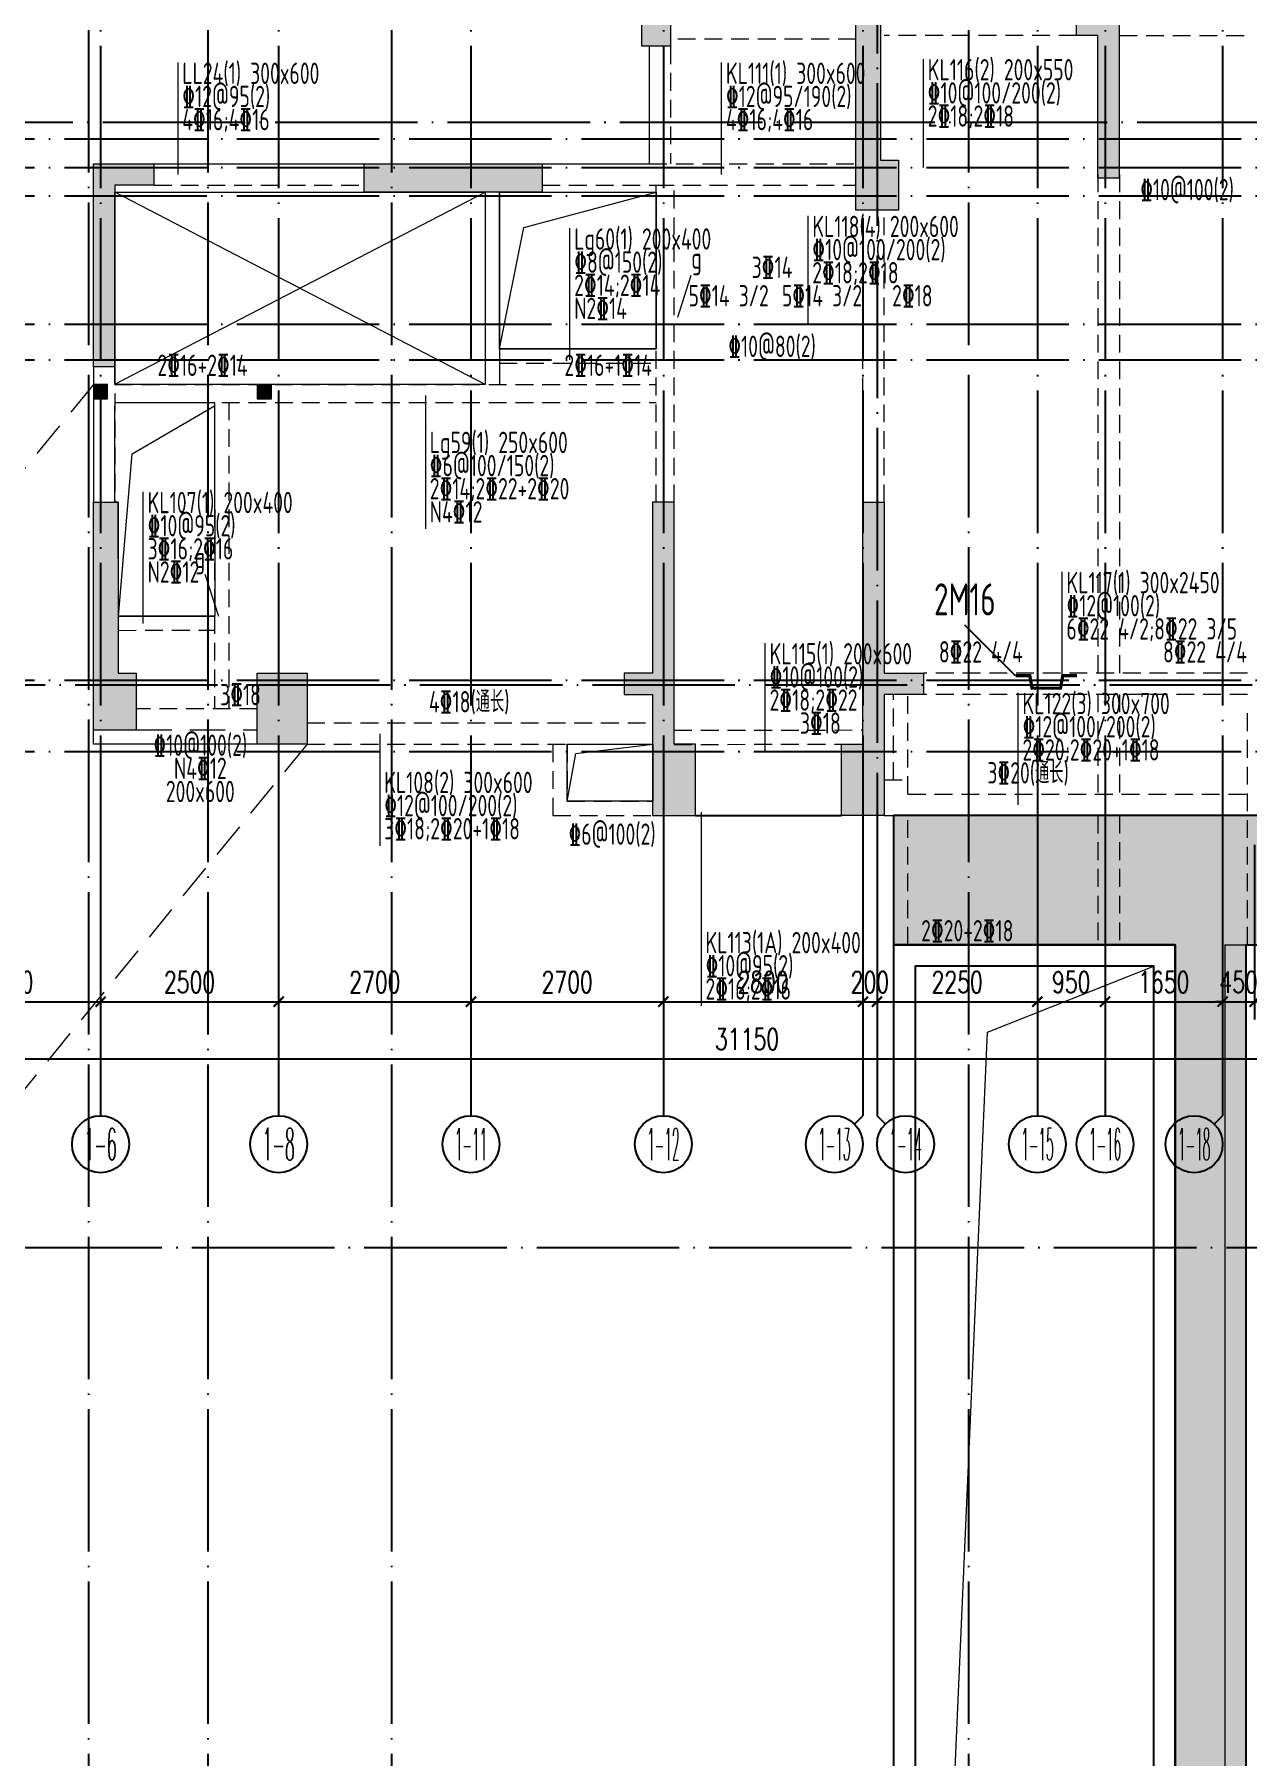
# Model space of a CAD drawing. Header units: millimetres. Extents: x 1089227 to 13101469, y 618865 to 10240562.
# Drawn here: x 3355668 to 3372695, y 4906864 to 4931042 of the extents above; entities that cross this region are included whole.
import ezdxf
from ezdxf.enums import TextEntityAlignment as Align

# ---------------------------------------------------------------- set-up
doc = ezdxf.new("R2010")
doc.units = ezdxf.units.MM
doc.header["$LTSCALE"] = 1000
doc.header["$PDMODE"] = 3
doc.header["$PDSIZE"] = 200
for name, pattern in [('DASHED', [0.75, 0.5, -0.25]), ('DOTE', [2.42, 2, -0.2, 0.02, -0.2]), ('HIDDEN', [0.375, 0.25, -0.125])]:
    doc.linetypes.add(name, pattern=pattern)
doc.layers.get('0').update_dxf_attribs({"linetype": 'CONTINUOUS'})
doc.layers.get('Defpoints').update_dxf_attribs({"linetype": 'CONTINUOUS'})
for name, color, linetype in [('.', 3, 'CONTINUOUS'), ('AXIS', 3, 'CONTINUOUS'), ('AXIS_TEXT', 7, 'CONTINUOUS'), ('BEAM_REIN_LABEL_X', 7, 'CONTINUOUS'), ('BEAM_REIN_X', 1, 'CONTINUOUS'), ('C-H', 8, 'CONTINUOUS'), ('DOTE', 1, 'DOTE'), ('WALL-POOL', 31, 'CONTINUOUS'), ('降板范围', 7, 'CONTINUOUS')]:
    doc.layers.add(name, color=color, linetype=linetype)
for name, color, linetype, lineweight in [('S-BEAM-DASH', 4, 'HIDDEN', 0), ('S-HOLE', 11, 'CONTINUOUS', 0), ('S-WALL', 31, 'CONTINUOUS', 0), ('梁原位标注', 7, 'CONTINUOUS', 18), ('梁名称编号', 2, 'CONTINUOUS', 18), ('梁标注引线', 2, 'CONTINUOUS', 18), ('梁集中标注', 2, 'CONTINUOUS', 18)]:
    doc.layers.add(name, color=color, linetype=linetype, lineweight=lineweight)
doc.styles.add('_TCH_AXIS', font='COMPLEX', dxfattribs={"bigfont": 'AllInOneBig.shx'})
doc.styles.add('_TCH_DIM_T3', font='SIMPLEX', dxfattribs={"width": 0.705882, "bigfont": 'AllInOneBig.shx'})
doc.styles.add('COMPLEX', font='COMPLEX', dxfattribs={"bigfont": 'AllInOneBig.shx'})
doc.styles.add('Style 1', font='yjkeng.shx', dxfattribs={"width": 0.7, "height": 300, "bigfont": 'yjkchn.shx'})
doc.styles.add('TSSD_Label', font='Tssdeng.shx', dxfattribs={"width": 0.7, "bigfont": 'hztxt.shx'})
doc.dimstyles.new('_TCH_ARCH&&100', dxfattribs={"dimtxt": 297.5, "dimasz": 100, "dimexe": 250, "dimexo": 300, "dimgap": 126.25, "dimtad": 1, "dimdec": 0, "dimzin": 0, "dimdsep": 46, "dimtxsty": '_TCH_DIM_T3', "dimblk": 'ARCHTICK', "dimcen": 0.09, "dimclrt": 7, "dimazin": 2, "dimtfac": 1, "dimtdec": 0, "dimtix": 1, "dimtmove": 2, "dimatfit": 3, "dimfxl": 0, "dimtolj": 1, "dimtzin": 0, "dimarcsym": 0})

# ---------------------------------------------------------------- blocks, each defined once
blk = doc.blocks.new('_AXISO')
blk.add_circle((0, 0), 0.5)
at = {"layer": 'AXIS_TEXT', "style": 'COMPLEX', "width": 1.041667}
blk.add_attdef('A', text='', height=0.56, dxfattribs=at).set_placement((-0.25, -0.28), (0.25, -0.28), align=Align.FIT)
blk = doc.blocks.new('_ArchTick')
at = {"color": 0, "linetype": 'ByBlock', "const_width": 0.3}
blk.add_lwpolyline([(-0.71, -0.71), (0.71, 0.71)], dxfattribs=at)
blk = doc.blocks.new('*D339')
at = {"layer": 'AXIS', "color": 0, "lineweight": -2, "transparency": 16777216}
for p, q in [((-39933, 94450), (-39933, 91200)), ((-8783, 94450), (-8783, 91200)), ((-39933, 91450), (-8783, 91450))]:
    blk.add_line(p, q, dxfattribs=at)
at = {"layer": 'Defpoints', "color": 0, "transparency": 16777216}
for p in [(-39933, 94750), (-8783, 94750), (-8783, 91450)]:
    blk.add_point(p, dxfattribs=at)
at = {"layer": 'AXIS', "color": 0, "lineweight": -2, "transparency": 16777216, "xscale": 100, "yscale": 100, "zscale": 100, "rotation": 180}
blk.add_blockref('_ArchTick', (-39933, 91450), dxfattribs=at)
at = {"layer": 'AXIS', "color": 0, "lineweight": -2, "transparency": 16777216, "xscale": 100, "yscale": 100, "zscale": 100}
blk.add_blockref('_ArchTick', (-8783, 91450), dxfattribs=at)
at = {"layer": 'AXIS', "color": 7, "transparency": 16777216, "insert": (-24358, 91725), "char_height": 297.5, "attachment_point": 5, "style": '_TCH_DIM_T3'}
blk.add_mtext('\\A1;31150', dxfattribs=at)
blk = doc.blocks.new('*D342')
at = {"layer": 'AXIS', "color": 0, "lineweight": -2, "transparency": 16777216}
for p, q in [((-36033, 94450), (-36033, 92000)), ((-33433, 94450), (-33433, 92000)), ((-36033, 92250), (-33433, 92250))]:
    blk.add_line(p, q, dxfattribs=at)
at = {"layer": 'Defpoints', "color": 0, "transparency": 16777216}
for p in [(-36033, 94750), (-33433, 94750), (-33433, 92250)]:
    blk.add_point(p, dxfattribs=at)
at = {"layer": 'AXIS', "color": 0, "lineweight": -2, "transparency": 16777216, "xscale": 100, "yscale": 100, "zscale": 100, "rotation": 180}
blk.add_blockref('_ArchTick', (-36033, 92250), dxfattribs=at)
at = {"layer": 'AXIS', "color": 0, "lineweight": -2, "transparency": 16777216, "xscale": 100, "yscale": 100, "zscale": 100}
blk.add_blockref('_ArchTick', (-33433, 92250), dxfattribs=at)
at = {"layer": 'AXIS', "color": 7, "transparency": 16777216, "insert": (-34733, 92525), "char_height": 297.5, "attachment_point": 5, "style": '_TCH_DIM_T3'}
blk.add_mtext('\\A1;2600', dxfattribs=at)
blk = doc.blocks.new('*D343')
at = {"layer": 'AXIS', "color": 0, "lineweight": -2, "transparency": 16777216}
for p, q in [((-33433, 94450), (-33433, 92000)), ((-30933, 94450), (-30933, 92000)), ((-33433, 92250), (-30933, 92250))]:
    blk.add_line(p, q, dxfattribs=at)
at = {"layer": 'Defpoints', "color": 0, "transparency": 16777216}
for p in [(-33433, 94750), (-30933, 94750), (-30933, 92250)]:
    blk.add_point(p, dxfattribs=at)
at = {"layer": 'AXIS', "color": 0, "lineweight": -2, "transparency": 16777216, "xscale": 100, "yscale": 100, "zscale": 100, "rotation": 180}
blk.add_blockref('_ArchTick', (-33433, 92250), dxfattribs=at)
at = {"layer": 'AXIS', "color": 0, "lineweight": -2, "transparency": 16777216, "xscale": 100, "yscale": 100, "zscale": 100}
blk.add_blockref('_ArchTick', (-30933, 92250), dxfattribs=at)
at = {"layer": 'AXIS', "color": 7, "transparency": 16777216, "insert": (-32183, 92525), "char_height": 297.5, "attachment_point": 5, "style": '_TCH_DIM_T3'}
blk.add_mtext('\\A1;2500', dxfattribs=at)
blk = doc.blocks.new('*D344')
at = {"layer": 'AXIS', "color": 0, "lineweight": -2, "transparency": 16777216}
for p, q in [((-30933, 94450), (-30933, 92000)), ((-28233, 94450), (-28233, 92000)), ((-30933, 92250), (-28233, 92250))]:
    blk.add_line(p, q, dxfattribs=at)
at = {"layer": 'Defpoints', "color": 0, "transparency": 16777216}
for p in [(-30933, 94750), (-28233, 94750), (-28233, 92250)]:
    blk.add_point(p, dxfattribs=at)
at = {"layer": 'AXIS', "color": 0, "lineweight": -2, "transparency": 16777216, "xscale": 100, "yscale": 100, "zscale": 100, "rotation": 180}
blk.add_blockref('_ArchTick', (-30933, 92250), dxfattribs=at)
at = {"layer": 'AXIS', "color": 0, "lineweight": -2, "transparency": 16777216, "xscale": 100, "yscale": 100, "zscale": 100}
blk.add_blockref('_ArchTick', (-28233, 92250), dxfattribs=at)
at = {"layer": 'AXIS', "color": 7, "transparency": 16777216, "insert": (-29583, 92525), "char_height": 297.5, "attachment_point": 5, "style": '_TCH_DIM_T3'}
blk.add_mtext('\\A1;2700', dxfattribs=at)
blk = doc.blocks.new('*D345')
at = {"layer": 'AXIS', "color": 0, "lineweight": -2, "transparency": 16777216}
for p, q in [((-28233, 94450), (-28233, 92000)), ((-25533, 94450), (-25533, 92000)), ((-28233, 92250), (-25533, 92250))]:
    blk.add_line(p, q, dxfattribs=at)
at = {"layer": 'Defpoints', "color": 0, "transparency": 16777216}
for p in [(-28233, 94750), (-25533, 94750), (-25533, 92250)]:
    blk.add_point(p, dxfattribs=at)
at = {"layer": 'AXIS', "color": 0, "lineweight": -2, "transparency": 16777216, "xscale": 100, "yscale": 100, "zscale": 100, "rotation": 180}
blk.add_blockref('_ArchTick', (-28233, 92250), dxfattribs=at)
at = {"layer": 'AXIS', "color": 0, "lineweight": -2, "transparency": 16777216, "xscale": 100, "yscale": 100, "zscale": 100}
blk.add_blockref('_ArchTick', (-25533, 92250), dxfattribs=at)
at = {"layer": 'AXIS', "color": 7, "transparency": 16777216, "insert": (-26883, 92525), "char_height": 297.5, "attachment_point": 5, "style": '_TCH_DIM_T3'}
blk.add_mtext('\\A1;2700', dxfattribs=at)
blk = doc.blocks.new('*D346')
at = {"layer": 'AXIS', "color": 0, "lineweight": -2, "transparency": 16777216}
for p, q in [((-25533, 94450), (-25533, 92000)), ((-22733, 94450), (-22733, 92000)), ((-25533, 92250), (-22733, 92250))]:
    blk.add_line(p, q, dxfattribs=at)
at = {"layer": 'Defpoints', "color": 0, "transparency": 16777216}
for p in [(-25533, 94750), (-22733, 94750), (-22733, 92250)]:
    blk.add_point(p, dxfattribs=at)
at = {"layer": 'AXIS', "color": 0, "lineweight": -2, "transparency": 16777216, "xscale": 100, "yscale": 100, "zscale": 100, "rotation": 180}
blk.add_blockref('_ArchTick', (-25533, 92250), dxfattribs=at)
at = {"layer": 'AXIS', "color": 0, "lineweight": -2, "transparency": 16777216, "xscale": 100, "yscale": 100, "zscale": 100}
blk.add_blockref('_ArchTick', (-22733, 92250), dxfattribs=at)
at = {"layer": 'AXIS', "color": 7, "transparency": 16777216, "insert": (-24133, 92525), "char_height": 297.5, "attachment_point": 5, "style": '_TCH_DIM_T3'}
blk.add_mtext('\\A1;2800', dxfattribs=at)
blk = doc.blocks.new('*D347')
at = {"layer": 'AXIS', "color": 0, "lineweight": -2, "transparency": 16777216}
for p, q in [((-22733, 94450), (-22733, 92000)), ((-22533, 94450), (-22533, 92000)), ((-22733, 92250), (-22833, 92250)), ((-22733, 92250), (-22533, 92250)), ((-22533, 92250), (-22433, 92250))]:
    blk.add_line(p, q, dxfattribs=at)
at = {"layer": 'Defpoints', "color": 0, "transparency": 16777216}
for p in [(-22733, 94750), (-22533, 94750), (-22533, 92250)]:
    blk.add_point(p, dxfattribs=at)
at = {"layer": 'AXIS', "color": 0, "lineweight": -2, "transparency": 16777216, "xscale": 100, "yscale": 100, "zscale": 100}
blk.add_blockref('_ArchTick', (-22733, 92250), dxfattribs=at)
at = {"layer": 'AXIS', "color": 0, "lineweight": -2, "transparency": 16777216, "xscale": 100, "yscale": 100, "zscale": 100, "rotation": 180}
blk.add_blockref('_ArchTick', (-22533, 92250), dxfattribs=at)
at = {"layer": 'AXIS', "color": 7, "transparency": 16777216, "insert": (-22633, 92525), "char_height": 297.5, "attachment_point": 5, "style": '_TCH_DIM_T3'}
blk.add_mtext('\\A1;200', dxfattribs=at)
blk = doc.blocks.new('*D348')
at = {"layer": 'AXIS', "color": 0, "lineweight": -2, "transparency": 16777216}
for p, q in [((-22533, 94450), (-22533, 92000)), ((-20283, 94450), (-20283, 92000)), ((-22533, 92250), (-20283, 92250))]:
    blk.add_line(p, q, dxfattribs=at)
at = {"layer": 'Defpoints', "color": 0, "transparency": 16777216}
for p in [(-22533, 94750), (-20283, 94750), (-20283, 92250)]:
    blk.add_point(p, dxfattribs=at)
at = {"layer": 'AXIS', "color": 0, "lineweight": -2, "transparency": 16777216, "xscale": 100, "yscale": 100, "zscale": 100, "rotation": 180}
blk.add_blockref('_ArchTick', (-22533, 92250), dxfattribs=at)
at = {"layer": 'AXIS', "color": 0, "lineweight": -2, "transparency": 16777216, "xscale": 100, "yscale": 100, "zscale": 100}
blk.add_blockref('_ArchTick', (-20283, 92250), dxfattribs=at)
at = {"layer": 'AXIS', "color": 7, "transparency": 16777216, "insert": (-21408, 92525), "char_height": 297.5, "attachment_point": 5, "style": '_TCH_DIM_T3'}
blk.add_mtext('\\A1;2250', dxfattribs=at)
blk = doc.blocks.new('*D349')
at = {"layer": 'AXIS', "color": 0, "lineweight": -2, "transparency": 16777216}
for p, q in [((-20283, 94450), (-20283, 92000)), ((-19333, 94450), (-19333, 92000)), ((-20283, 92250), (-19333, 92250))]:
    blk.add_line(p, q, dxfattribs=at)
at = {"layer": 'Defpoints', "color": 0, "transparency": 16777216}
for p in [(-20283, 94750), (-19333, 94750), (-19333, 92250)]:
    blk.add_point(p, dxfattribs=at)
at = {"layer": 'AXIS', "color": 0, "lineweight": -2, "transparency": 16777216, "xscale": 100, "yscale": 100, "zscale": 100, "rotation": 180}
blk.add_blockref('_ArchTick', (-20283, 92250), dxfattribs=at)
at = {"layer": 'AXIS', "color": 0, "lineweight": -2, "transparency": 16777216, "xscale": 100, "yscale": 100, "zscale": 100}
blk.add_blockref('_ArchTick', (-19333, 92250), dxfattribs=at)
at = {"layer": 'AXIS', "color": 7, "transparency": 16777216, "insert": (-19808, 92525), "char_height": 297.5, "attachment_point": 5, "style": '_TCH_DIM_T3'}
blk.add_mtext('\\A1;950', dxfattribs=at)
blk = doc.blocks.new('*D350')
at = {"layer": 'AXIS', "color": 0, "lineweight": -2, "transparency": 16777216}
for p, q in [((-19333, 94450), (-19333, 92000)), ((-17683, 94450), (-17683, 92000)), ((-19333, 92250), (-17683, 92250))]:
    blk.add_line(p, q, dxfattribs=at)
at = {"layer": 'Defpoints', "color": 0, "transparency": 16777216}
for p in [(-19333, 94750), (-17683, 94750), (-17683, 92250)]:
    blk.add_point(p, dxfattribs=at)
at = {"layer": 'AXIS', "color": 0, "lineweight": -2, "transparency": 16777216, "xscale": 100, "yscale": 100, "zscale": 100, "rotation": 180}
blk.add_blockref('_ArchTick', (-19333, 92250), dxfattribs=at)
at = {"layer": 'AXIS', "color": 0, "lineweight": -2, "transparency": 16777216, "xscale": 100, "yscale": 100, "zscale": 100}
blk.add_blockref('_ArchTick', (-17683, 92250), dxfattribs=at)
at = {"layer": 'AXIS', "color": 7, "transparency": 16777216, "insert": (-18508, 92525), "char_height": 297.5, "attachment_point": 5, "style": '_TCH_DIM_T3'}
blk.add_mtext('\\A1;1650', dxfattribs=at)
blk = doc.blocks.new('*D351')
at = {"layer": 'AXIS', "color": 0, "lineweight": -2, "transparency": 16777216}
for p, q in [((-17683, 94450), (-17683, 92000)), ((-17233, 94450), (-17233, 92000)), ((-17683, 92250), (-17783, 92250)), ((-17683, 92250), (-17233, 92250)), ((-17233, 92250), (-17133, 92250))]:
    blk.add_line(p, q, dxfattribs=at)
at = {"layer": 'Defpoints', "color": 0, "transparency": 16777216}
for p in [(-17683, 94750), (-17233, 94750), (-17233, 92250)]:
    blk.add_point(p, dxfattribs=at)
at = {"layer": 'AXIS', "color": 0, "lineweight": -2, "transparency": 16777216, "xscale": 100, "yscale": 100, "zscale": 100}
blk.add_blockref('_ArchTick', (-17683, 92250), dxfattribs=at)
at = {"layer": 'AXIS', "color": 0, "lineweight": -2, "transparency": 16777216, "xscale": 100, "yscale": 100, "zscale": 100, "rotation": 180}
blk.add_blockref('_ArchTick', (-17233, 92250), dxfattribs=at)
at = {"layer": 'AXIS', "color": 7, "transparency": 16777216, "insert": (-17458, 92525), "char_height": 297.5, "attachment_point": 5, "style": '_TCH_DIM_T3'}
blk.add_mtext('\\A1;450', dxfattribs=at)
blk = doc.blocks.new('裙房轴网260428')
at = {"layer": 'DOTE', "color": 16, "linetype": 'DOTE'}
for p, q in [((-33600, 137349.7), (-33600, 23149.3)), ((-31925, 137349.7), (-31925, 23149.3)), ((-29350, 137349.7), (-29350, 55096.7)), ((-21250, 137349.7), (-21250, 29473.4)), ((-64861.9, 104600), (-1866, 104600)), ((-72509.1, 96700), (-1866, 96700)), ((-56350, 88800), (-1866, 88800))]:
    blk.add_line(p, q, dxfattribs=at)
blk = doc.blocks.new('QZ-TL-0808')
at = {"layer": 'C-H'}
for points in [[(14100, 10650), (14500, 10650), (14500, 9900), (14100, 9900)], [(17700, 8300), (17450, 8300), (17450, 10300), (17100, 10300), (17100, 7600), (17700, 7600)], [(20200, 10050), (20200, 10300), (20800, 10300), (20800, 8050), (20500, 8050), (20500, 10050)], [(6400, 5400), (6400, 8250), (7250, 8250), (7250, 7950), (6700, 7950), (6700, 5400)], [(10200, 8250), (12700, 8250), (12700, 7850), (10200, 7850)], [(6400, 300), (6400, 3500), (6750, 3500), (6750, 1100), (7000, 1100), (7000, 300)], [(14250, -900), (14850, -900), (14850, 100), (14550, 100), (14550, 3498), (14250, 3498), (14250, 1100), (13850, 1100), (13850, 800), (14250, 800)], [(17200, 3500), (17500, 3498), (17500, 1100), (18050, 1100), (18050, 800), (17500, 800), (17500, -900), (16900, -900), (16900, 100), (17200, 100)], [(8700, 1100), (9400, 1100), (9400, 100), (8700, 100)]]:
    blk.add_hatch(color=256, dxfattribs=at).paths.add_polyline_path(points)
at = {"layer": 'S-WALL'}
for points in [[(14100, 10650), (14500, 10650), (14500, 9900), (14100, 9900)], [(10200, 8250), (12700, 8250), (12700, 7850), (10200, 7850)], [(8700, 1100), (9400, 1100), (9400, 100), (8700, 100)]]:
    blk.add_lwpolyline(points, close=True, dxfattribs=at)
for points in [[(17100, 10300), (17450, 10300), (17450, 8300), (17700, 8300), (17700, 7600), (17100, 7600), (17100, 10300)], [(20200, 10050), (20200, 10300), (20800, 10300), (20800, 8050), (20500, 8050), (20500, 10050), (20200, 10050), (20200, 10300)], [(6400, 5400), (6400, 8250), (7250, 8250), (7250, 7950), (6700, 7950), (6700, 5400), (6400, 5400)], [(6400, 300), (6400, 3500), (6750, 3500), (6750, 1100), (7000, 1100), (7000, 300), (6400, 300)], [(14250, -900), (14850, -900), (14850, 100), (14550, 100), (14550, 3498), (14250, 3498), (14250, 1100), (13850, 1100), (13850, 800), (14250, 800), (14250, -900)], [(17200, 3500), (17500, 3498), (17500, 1100), (18050, 1100), (18050, 800), (17500, 800), (17500, -900), (16900, -900), (16900, 100), (17200, 100), (17200, 3500)]]:
    blk.add_lwpolyline(points, dxfattribs=at)
blk = doc.blocks.new('1F柱网-0808')
blk.add_blockref('QZ-TL-0808', (144880, 148457))
blk = doc.blocks.new('2FJGBZ')
at = {"layer": '.'}
h = blk.add_hatch(dxfattribs=at)
h.set_pattern_fill('CROSS', color=256, scale=50, style=0)
h.set_pattern_definition([(0, (-7272583.12, -5076572.44), (317.5, 317.5), [158.75, -476.25]), (90, (-7272503.75, -5076651.8), (-317.5, 317.5), [158.75, -476.25])])
h.paths.add_polyline_path([(162513, 147557), (162513, 145743), (166463, 145743), (166463, 120293), (165663, 120293), (165663, 111793), (166463, 111793), (166463, 110560), (165163, 108160), (165163, 103543), (166163, 103543), (166163, 107907), (167963, 111230), (167963, 120293), (167463, 120293), (167463, 145743), (177913, 145743), (177913, 148405), (178164, 148405), (178164, 148905), (177464, 148905), (177218, 148904), (176230, 148904), (176230, 147557)])
at = {"layer": 'C-H'}
for points in [[(151480, 153607), (151280, 153607), (151280, 153407), (151480, 153407)], [(153780, 153607), (153580, 153607), (153580, 153407), (153780, 153407)]]:
    blk.add_hatch(color=256, dxfattribs=at).paths.add_polyline_path(points)
at = {"layer": 'S-BEAM-DASH'}
for p, q in [((161982, 158457), (159382, 158457)), ((165081, 158507), (162381, 158507)), ((165681, 158507), (167481, 158507)), ((159380, 158357), (159380, 156707)), ((159080, 156707), (161981, 156707)), ((165381, 156557), (165381, 149557)), ((165681, 156557), (165681, 149557)), ((152131, 156407), (155081, 156407)), ((156780, 156307), (156780, 153607)), ((157581, 156407), (159180, 156407)), ((159180, 156407), (161981, 156407)), ((159432, 151955), (159432, 156407)), ((162080, 151955), (162080, 156057)), ((162380, 151955), (162380, 156057)), ((159180, 151955), (159180, 154107)), ((151581, 153857), (151581, 151957)), ((156980, 153907), (159180, 153907)), ((151581, 153607), (159180, 153607)), ((151581, 153357), (159180, 153357)), ((152980, 153357), (152980, 149057)), ((153180, 153357), (153180, 149057)), ((151632, 150157), (152983, 150158)), ((167481, 149557), (162930, 149557)), ((162513, 148058), (162513, 149257)), ((162713, 147858), (162713, 149257)), ((167481, 149257), (162930, 149257)), ((165381, 149257), (165381, 147857)), ((165681, 149257), (165681, 147857)), ((153581, 149057), (151880, 149055)), ((167480, 145743), (167480, 149057)), ((154280, 148857), (159131, 148857)), ((159432, 148757), (162080, 148758)), ((154280, 148557), (159131, 148557)), ((157730, 148557), (157730, 147557)), ((157930, 148557), (157930, 147757)), ((159431, 148556), (162080, 148558)), ((162381, 148058), (162713, 148058)), ((157930, 147757), (159132, 147758)), ((162713, 147858), (167481, 147857)), ((157730, 147557), (159132, 147558)), ((162713, 145743), (162713, 147558)), ((165381, 147557), (165381, 145743)), ((165681, 147557), (165681, 145743))]:
    blk.add_line(p, q, dxfattribs=at)
at = {"layer": 'S-BEAM-DASH', "linetype": 'Continuous'}
for p, q in [((159080, 158357), (159080, 156707)), ((152131, 156707), (155081, 156707)), ((157581, 156707), (159080, 156707)), ((156980, 156307), (156980, 153607)), ((159180, 154107), (159180, 156407)), ((156980, 154107), (159180, 154107)), ((151281, 153857), (151281, 151957)), ((151632, 150357), (152983, 150358)), ((162380, 147558), (167480, 147557)), ((162513, 145743), (162513, 147558)), ((167163, 145743), (167463, 145743))]:
    blk.add_line(p, q, dxfattribs=at)
at = {"layer": 'S-BEAM-DASH', "linetype": 'DASHED'}
blk.add_line((151882, 148758), (153580, 148758), dxfattribs=at)
at = {"layer": 'S-BEAM-DASH', "linetype": 'Continuous'}
for points in [[(153580, 148557), (151280, 148557), (151280, 148758)], [(167163, 145743), (167163, 110383), (165863, 107983), (165863, 103543)]]:
    blk.add_lwpolyline(points, dxfattribs=at)
at = {"layer": 'S-HOLE'}
for p, q in [((151581, 153612), (156780, 156307)), ((156780, 153607), (151582, 156307))]:
    blk.add_line(p, q, dxfattribs=at)
at = {"layer": 'S-HOLE', "linetype": 'DASHED'}
for p, q in [((151280, 153607), (140306, 140222)), ((154280, 148557), (143306, 135172))]:
    blk.add_line(p, q, dxfattribs=at)
at = {"layer": 'S-HOLE'}
for points in [[(151581, 153607), (151582, 156307), (155080, 156307), (155080, 156307), (156780, 156308), (156780, 153607), (151581, 153608)], [(156980, 154107), (157324, 155811), (159180, 156307)], [(151581, 153357), (152980, 153357), (152984, 150357), (151882, 150356), (151881, 150357), (151631, 150357), (151630, 151957), (151581, 151957), (151581, 153307)], [(151632, 150357), (151826, 152636), (152980, 153307)], [(157932, 147758), (158050, 148426), (159131, 148557)], [(162813, 121393), (163831, 144516), (166163, 145443)]]:
    blk.add_lwpolyline(points, dxfattribs=at)
for points in [[(156982, 156307), (159180, 156307), (159180, 154107), (156982, 154107)], [(157930, 148557), (159131, 148557), (159131, 147758), (157930, 147758)]]:
    blk.add_lwpolyline(points, close=True, dxfattribs=at)
at = {"layer": 'S-WALL'}
for p, q in [((151280, 153407), (151480, 153607)), ((151480, 153407), (151281, 153607)), ((153580, 153407), (153780, 153607)), ((153780, 153407), (153580, 153607))]:
    blk.add_line(p, q, dxfattribs=at)
for points in [[(151480, 153607), (151280, 153607), (151280, 153407), (151480, 153407)], [(153780, 153607), (153580, 153607), (153580, 153407), (153780, 153407)]]:
    blk.add_lwpolyline(points, close=True, dxfattribs=at)
at = {"layer": 'WALL-POOL'}
for points in [[(166463, 120293), (166463, 145743), (162513, 145743), (162513, 121393, 0.414214), (163313, 120593), (163763, 120593), (163763, 120293), (166463, 120293)], [(167463, 145743), (177913, 145743), (177913, 120729, -0.14225), (176413, 120293), (167463, 120293), (167463, 145743)]]:
    blk.add_lwpolyline(points, format="xyb", dxfattribs=at)
blk.add_lwpolyline([(166163, 120593), (166163, 145443), (162813, 145443), (162813, 121393, 0.414214), (163313, 120893), (164063, 120893), (164063, 120593)], format="xyb", close=True, dxfattribs=at)
at = {"layer": '降板范围'}
blk.add_line((159732, 147558), (161780, 147558), dxfattribs=at)
for points in [[(162513, 147557), (162513, 145743), (166463, 145743), (166463, 120293)], [(167463, 120293), (167463, 145743), (177913, 145743), (177913, 148405), (178164, 148405), (178164, 148905), (177464, 148905), (177218, 148904), (176230, 148904), (176230, 147557), (162513, 147557)]]:
    blk.add_lwpolyline(points, dxfattribs=at)
blk.add_blockref('1F柱网-0808', (0, 0))
blk = doc.blocks.new('塔楼轴网260428')
at = {"layer": 'AXIS'}
for p, q in [((-33432.7, 92559.7), (-33432.7, 90649.3)), ((-30932.7, 92559.7), (-30932.7, 90649.3)), ((-28232.7, 92559.7), (-28232.7, 90649.3)), ((-25532.7, 92559.7), (-25532.7, 90649.3)), ((-22732.7, 92559.7), (-22732.7, 90649.3)), ((-22532.7, 92559.7), (-22532.7, 90649.3)), ((-20282.7, 92559.7), (-20282.7, 90649.3)), ((-19332.7, 92559.7), (-19332.7, 90649.3)), ((-17682.7, 92559.7), (-17682.7, 90649.3)), ((-22849.9, 90532.2), (-22732.7, 90649.3)), ((-22415.5, 90532.2), (-22532.7, 90649.3)), ((-17799.9, 90532.2), (-17682.7, 90649.3))]:
    blk.add_line(p, q, dxfattribs=at)
at = {"layer": 'DOTE', "color": 14}
for p, q in [((-33432.7, 137129.4), (-33432.7, 92559.7)), ((-30932.7, 137129.4), (-30932.7, 92559.7)), ((-28232.7, 137129.4), (-28232.7, 92559.7)), ((-25532.7, 137129.4), (-25532.7, 92559.7)), ((-22732.7, 137129.4), (-22732.7, 92559.7)), ((-20282.7, 137129.4), (-20282.7, 92559.7)), ((-19332.7, 137129.4), (-19332.7, 92559.7)), ((-17682.7, 137129.4), (-17682.7, 92559.7)), ((-22532.7, 107564.6), (-22532.7, 92559.7)), ((-41200.7, 104363.5), (-7867.2, 104363.5)), ((-41200.7, 103963.5), (-7867.2, 103963.5)), ((-41200.7, 103563.5), (-7867.2, 103563.5)), ((-41200.7, 101763.5), (-7867.2, 101763.5)), ((-41200.7, 101263.5), (-7867.2, 101263.5)), ((-41200.7, 96763.5), (-7867.2, 96763.5)), ((-41200.7, 95763.5), (-7867.2, 95763.5))]:
    blk.add_line(p, q, dxfattribs=at)
at = {"layer": 'AXIS'}
ref = blk.add_blockref('_AXISO', (-33432.7, 90249.3), dxfattribs=dict(at, xscale=800, yscale=800, zscale=800))
ref.add_attrib('A', '1-6', dxfattribs={"layer": 'AXIS_TEXT', "height": 452.55, "style": '_TCH_AXIS', "width": 0.381818}).set_placement((-33659, 90023), (-33206.4, 90023), align=Align.FIT)
ref = blk.add_blockref('_AXISO', (-30932.7, 90249.3), dxfattribs=dict(at, xscale=800, yscale=800, zscale=800))
ref.add_attrib('A', '1-8', dxfattribs={"layer": 'AXIS_TEXT', "height": 452.55, "style": '_TCH_AXIS', "width": 0.381818}).set_placement((-31159, 90023), (-30706.4, 90023), align=Align.FIT)
ref = blk.add_blockref('_AXISO', (-28232.7, 90249.3), dxfattribs=dict(at, xscale=800, yscale=800, zscale=800))
ref.add_attrib('A', '1-11', dxfattribs={"layer": 'AXIS_TEXT', "height": 452.55, "style": '_TCH_AXIS', "width": 0.323077}).set_placement((-28459, 90023), (-28006.4, 90023), align=Align.FIT)
ref = blk.add_blockref('_AXISO', (-25532.7, 90249.3), dxfattribs=dict(at, xscale=800, yscale=800, zscale=800))
ref.add_attrib('A', '1-12', dxfattribs={"layer": 'AXIS_TEXT', "height": 452.55, "style": '_TCH_AXIS', "width": 0.3}).set_placement((-25759, 90023), (-25306.4, 90023), align=Align.FIT)
ref = blk.add_blockref('_AXISO', (-23132.7, 90249.3), dxfattribs=dict(at, xscale=800, yscale=800, zscale=800))
ref.add_attrib('A', '1-13', dxfattribs={"layer": 'AXIS_TEXT', "height": 452.55, "style": '_TCH_AXIS', "width": 0.3}).set_placement((-23359, 90023), (-22906.4, 90023), align=Align.FIT)
ref = blk.add_blockref('_AXISO', (-22132.7, 90249.3), dxfattribs=dict(at, xscale=800, yscale=800, zscale=800))
ref.add_attrib('A', '1-14', dxfattribs={"layer": 'AXIS_TEXT', "height": 452.55, "style": '_TCH_AXIS', "width": 0.291667}).set_placement((-22359, 90023), (-21906.4, 90023), align=Align.FIT)
ref = blk.add_blockref('_AXISO', (-20282.7, 90249.3), dxfattribs=dict(at, xscale=800, yscale=800, zscale=800))
ref.add_attrib('A', '1-15', dxfattribs={"layer": 'AXIS_TEXT', "height": 452.55, "style": '_TCH_AXIS', "width": 0.3}).set_placement((-20509, 90023), (-20056.4, 90023), align=Align.FIT)
ref = blk.add_blockref('_AXISO', (-19332.7, 90249.3), dxfattribs=dict(at, xscale=800, yscale=800, zscale=800))
ref.add_attrib('A', '1-16', dxfattribs={"layer": 'AXIS_TEXT', "height": 452.55, "style": '_TCH_AXIS', "width": 0.3}).set_placement((-19559, 90023), (-19106.4, 90023), align=Align.FIT)
ref = blk.add_blockref('_AXISO', (-18082.7, 90249.3), dxfattribs=dict(at, xscale=800, yscale=800, zscale=800))
ref.add_attrib('A', '1-18', dxfattribs={"layer": 'AXIS_TEXT', "height": 452.55, "style": '_TCH_AXIS', "width": 0.3}).set_placement((-18309, 90023), (-17856.4, 90023), align=Align.FIT)
for p1, p2, distance, picture, middle in [((-39932.7, 94749.6), (-8782.7, 94749.6), -3300, '*D339', (-24357.7, 91724.6)), ((-36032.7, 94749.6), (-33432.7, 94749.6), -2500, '*D342', (-34732.7, 92524.6)), ((-33432.7, 94749.6), (-30932.7, 94749.6), -2500, '*D343', (-32182.7, 92524.6)), ((-30932.7, 94749.6), (-28232.7, 94749.6), -2500, '*D344', (-29582.7, 92524.6)), ((-28232.7, 94749.6), (-25532.7, 94749.6), -2500, '*D345', (-26882.7, 92524.6)), ((-25532.7, 94749.6), (-22732.7, 94749.6), -2500, '*D346', (-24132.7, 92524.6)), ((-22732.7, 94749.6), (-22532.7, 94749.6), -2500, '*D347', (-22632.7, 92524.6)), ((-22532.7, 94749.6), (-20282.7, 94749.6), -2500, '*D348', (-21407.7, 92524.6)), ((-20282.7, 94749.6), (-19332.7, 94749.6), -2500, '*D349', (-19807.7, 92524.6)), ((-19332.7, 94749.6), (-17682.7, 94749.6), -2500, '*D350', (-18507.7, 92524.6)), ((-17682.7, 94749.6), (-17232.7, 94749.6), -2500, '*D351', (-17457.7, 92524.6))]:
    dim = blk.add_aligned_dim(p1=p1, p2=p2, distance=distance, dimstyle='_TCH_ARCH&&100', dxfattribs=at)
    dim.commit()
    dim.dimension.update_dxf_attribs({"geometry": picture, "text_midpoint": middle})
blk = doc.blocks.new('04地块地下轴网260428')
for name in ['裙房轴网260428', '塔楼轴网260428']:
    blk.add_blockref(name, (0, 0))

msp = doc.modelspace()

# ---------------------------------------------------------------- linework, layer by layer
at = {"layer": 'BEAM_REIN_LABEL_X', "color": 7}
msp.add_line((3369439.587, 4922037.824), (3368727.087, 4922750.324), dxfattribs=at)
at = {"layer": 'BEAM_REIN_X', "const_width": 45}
msp.add_lwpolyline([(3369439.587, 4922037.824), (3369639.587, 4922037.824), (3369670.444, 4921862.824), (3370070.444, 4921862.824), (3370101.302, 4922037.824), (3370301.302, 4922037.824)], dxfattribs=at)
at = {"layer": '梁原位标注', "lineweight": 18}
for p, q in [((3364696.482, 4927073.324), (3364887.599, 4927661.52)), ((3358253.77, 4922871.966), (3358062.653, 4923460.162))]:
    msp.add_line(p, q, dxfattribs=at)
at = {"layer": '梁标注引线', "color": 6, "lineweight": 18}
for p, q in [((3357682.885, 4929073.324), (3357682.885, 4930646.401)), ((3365313.173, 4929073.325), (3365313.173, 4930646.402)), ((3368146.029, 4929173.324), (3368146.029, 4930696.401)), ((3366526.482, 4926973.324), (3366526.482, 4928496.401)), ((3357196.029, 4922771.966), (3357196.029, 4924620.043)), ((3370093.172, 4921923.324), (3370093.172, 4923496.401)), ((3365926.482, 4920973.324), (3365926.482, 4922496.401)), ((3369476.022, 4920224.701), (3369476.022, 4921797.778)), ((3360516.743, 4921223.324), (3360516.743, 4919650.247)), ((3365026.482, 4920124.701), (3365026.482, 4917401.624))]:
    msp.add_line(p, q, dxfattribs=at)
at = {"layer": '梁标注引线', "color": 3, "lineweight": 18}
for p, q in [((3363183.77, 4926471.966), (3363183.77, 4928320.043)), ((3361156.288, 4925971.966), (3361156.288, 4924098.889))]:
    msp.add_line(p, q, dxfattribs=at)

# ---------------------------------------------------------------- block references
for name, p in [('2FJGBZ', (3205215.02, 4772518.421)), ('04地块地下轴网260428', (3390028.145, 4825211.796))]:
    msp.add_blockref(name, p)

# ---------------------------------------------------------------- texts
at = {"layer": 'BEAM_REIN_LABEL_X', "color": 7, "style": 'TSSD_Label', "width": 0.7}
msp.add_text('2M16', height=450, dxfattribs=at).set_placement((3368727.087, 4922750.324), align=Align.BOTTOM_CENTER)
at = {"layer": '梁原位标注', "style": 'Style 1', "width": 0.7}
for s, p in [('%%13210@100(2)', (3371846.029, 4929013.324)), ('%%13210@80(2)', (3366021.256, 4926813.324)), ('%%13210@100(2)', (3357996.029, 4921213.324)), ('N4%%13312', (3357996.029, 4920888.324)), ('200x600', (3357996.029, 4920563.324)), ('%%1326@100(2)', (3363775.126, 4919964.701))]:
    msp.add_text(s, height=300, dxfattribs=at).set_placement(p, align=Align.TOP_CENTER)
for s, p in [('g', (3364887.599, 4927661.52)), ('5%%13314 3/2', (3364848.831, 4927133.324)), ('2%%13318', (3367706.029, 4927133.324)), ('2%%13316+2%%13314', (3357394.25, 4926156.966)), ('8%%13322 4/4', (3368363.404, 4922133.324)), ('2%%13320+2%%13318', (3368113.77, 4918217.816))]:
    msp.add_text(s, height=300, dxfattribs=at).set_placement(p, align=Align.BOTTOM_LEFT)
for s, p in [('3%%13314', (3366021.256, 4927532.324)), ('4%%13318(通长)', (3361771.029, 4921433.324)), ('3%%13320(通长)', (3369615.26, 4920434.701))]:
    msp.add_text(s, height=300, dxfattribs=at).set_placement(p, align=Align.BOTTOM_CENTER)
for s, p in [('5%%13314 3/2', (3367286.029, 4927133.324)), ('2%%13316+1%%13314', (3364336.482, 4926156.966)), ('g', (3358062.653, 4923460.162)), ('8%%13322 4/4', (3372686.029, 4922133.324)), ('3%%13318', (3358846.029, 4921533.324)), ('3%%13318', (3366986.017, 4921133.324))]:
    msp.add_text(s, height=300, dxfattribs=at).set_placement(p, align=Align.BOTTOM_RIGHT)
at = {"layer": '梁名称编号', "color": 6, "style": 'Style 1', "width": 0.7}
for s, p in [('LL24(1) 300x600', (3357742.885, 4930646.401)), ('KL111(1) 300x600', (3365373.173, 4930646.402)), ('KL116(2) 200x550', (3368206.029, 4930696.401)), ('KL118(4) 200x600', (3366586.482, 4928496.401)), ('KL107(1) 200x400', (3357256.029, 4924620.043)), ('KL117(1) 300x2450', (3370153.172, 4923496.401)), ('KL115(1) 200x600', (3365986.482, 4922496.401)), ('KL122(3) 300x700', (3369536.022, 4921797.778))]:
    msp.add_text(s, height=300, dxfattribs=at).set_placement(p, align=Align.TOP_LEFT)
at = {"layer": '梁名称编号', "color": 3, "style": 'Style 1', "width": 0.7}
msp.add_text('Lg60(1) 200x400', height=300, dxfattribs=at).set_placement((3363243.77, 4928320.043), align=Align.TOP_LEFT)
msp.add_text('Lg59(1) 250x600', height=300, dxfattribs=at).set_placement((3361216.288, 4925073.889), align=Align.BOTTOM_LEFT)
at = {"layer": '梁名称编号', "color": 6, "style": 'Style 1', "width": 0.7}
for s, p in [('KL108(2) 300x600', (3360576.743, 4920300.247)), ('KL113(1A) 200x400', (3365086.482, 4918051.624))]:
    msp.add_text(s, height=300, dxfattribs=at).set_placement(p, align=Align.BOTTOM_LEFT)
at = {"layer": '梁集中标注', "color": 6, "style": 'Style 1', "width": 0.7}
for s, p in [('%%13212@95(2)', (3357742.885, 4930321.401)), ('%%13212@95/190(2)', (3365373.173, 4930321.402)), ('%%13210@100/200(2)', (3368206.029, 4930371.401)), ('4%%13316;4%%13316', (3357742.885, 4929996.401)), ('4%%13316;4%%13316', (3365373.173, 4929996.402)), ('2%%13318;2%%13318', (3368206.029, 4930046.401)), ('%%13210@100/200(2)', (3366586.482, 4928171.401)), ('2%%13318;2%%13318', (3366586.482, 4927846.401)), ('%%13210@95(2)', (3357256.029, 4924295.043)), ('3%%13316;2%%13316', (3357256.029, 4923970.043)), ('N2%%13312', (3357256.029, 4923645.043)), ('%%13212@100(2)', (3370153.172, 4923171.401)), ('6%%13322 4/2;8%%13322 3/5', (3370153.172, 4922846.401)), ('%%13210@100(2)', (3365986.482, 4922171.401)), ('2%%13318;2%%13322', (3365986.482, 4921846.401)), ('%%13212@100/200(2)', (3369536.022, 4921472.778)), ('2%%13320;2%%13320+1%%13318', (3369536.022, 4921147.778))]:
    msp.add_text(s, height=300, dxfattribs=at).set_placement(p, align=Align.TOP_LEFT)
at = {"layer": '梁集中标注', "color": 3, "style": 'Style 1', "width": 0.7}
for s, p in [('%%1328@150(2)', (3363243.77, 4927995.043)), ('2%%13314;2%%13314', (3363243.77, 4927670.043)), ('N2%%13314', (3363243.77, 4927345.043))]:
    msp.add_text(s, height=300, dxfattribs=at).set_placement(p, align=Align.TOP_LEFT)
for s, p in [('%%1326@100/150(2)', (3361216.288, 4924748.889)), ('2%%13314;2%%13322+2%%13320', (3361216.288, 4924423.889)), ('N4%%13312', (3361216.288, 4924098.889))]:
    msp.add_text(s, height=300, dxfattribs=at).set_placement(p, align=Align.BOTTOM_LEFT)
at = {"layer": '梁集中标注', "color": 6, "style": 'Style 1', "width": 0.7}
for s, p in [('%%13212@100/200(2)', (3360576.743, 4919975.247)), ('3%%13318;2%%13320+1%%13318', (3360576.743, 4919650.247)), ('%%13210@95(2)', (3365086.482, 4917726.624)), ('2%%13316;2%%13316', (3365086.482, 4917401.624))]:
    msp.add_text(s, height=300, dxfattribs=at).set_placement(p, align=Align.BOTTOM_LEFT)

doc.saveas('drawing.dxf')
